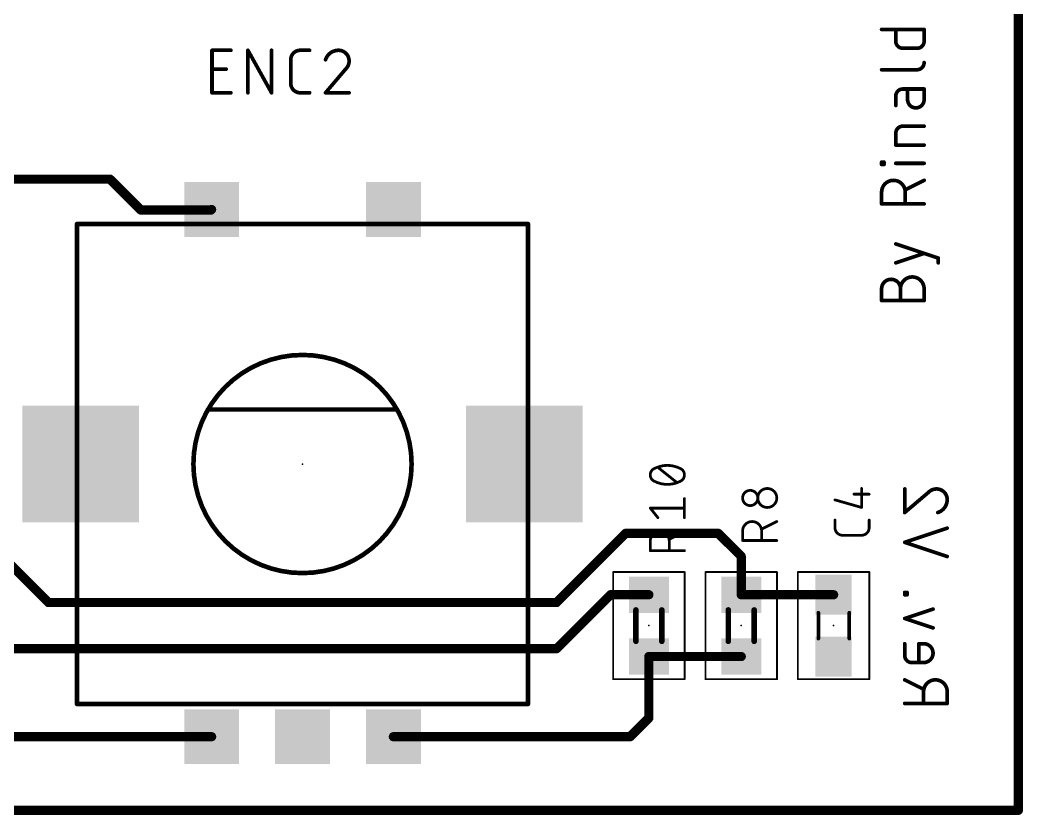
# Model space of a CAD drawing. Extents: x -10 to 79, y 9 to 113.
# Drawn here: x 51.29 to 78.87, y 8.76 to 30.63 of the extents above; entities that cross this region are included whole.
import ezdxf

# ---------------------------------------------------------------- set-up
doc = ezdxf.new("R2010")
doc.units = 0
for name, color, linetype in [('1', 12, 'CONTINUOUS'), ('16', 132, 'CONTINUOUS'), ('17', 110, 'CONTINUOUS'), ('20', 31, 'CONTINUOUS'), ('21', 253, 'CONTINUOUS'), ('22', 253, 'CONTINUOUS'), ('23', 53, 'CONTINUOUS'), ('25', 253, 'CONTINUOUS'), ('39', 12, 'CONTINUOUS'), ('51', 253, 'CONTINUOUS')]:
    doc.layers.add(name, color=color, linetype=linetype)

# ---------------------------------------------------------------- blocks, each defined once
blk = doc.blocks.new('RECT')
blk.add_solid([(-0.5, -0.5), (0.5, -0.5), (-0.5, 0.5), (0.5, 0.5)])
blk = doc.blocks.new('SQUAREP')
blk.add_solid([(-0.5, -0.5), (0.5, -0.5), (-0.5, 0.5), (0.5, 0.5)])

msp = doc.modelspace()

# ---------------------------------------------------------------- linework, layer by layer
at = {"layer": '1', "const_width": 0.254}
for points in [[(78.74, 113.03), (78.74, 8.89)], [(49.53, 26.25), (53.76, 26.25)], [(53.76, 26.25), (54.61, 25.4)], [(54.61, 25.4), (56.54, 25.4)], [(56.54, 25.4), (56.555, 25.415)], [(50.165, 16.51), (52.07, 14.605)], [(66.04, 14.605), (67.945, 16.51)], [(67.945, 16.51), (70.485, 16.51)], [(70.485, 16.51), (71.12, 15.875)], [(71.12, 15.875), (71.12, 14.82)], [(66.04, 13.335), (67.525, 14.82)], [(67.525, 14.82), (68.58, 14.82)], [(71.12, 14.82), (73.66, 14.82)], [(52.07, 14.605), (66.04, 14.605)], [(50.8, 13.335), (66.04, 13.335)], [(68.58, 11.43), (68.58, 13.12)], [(68.58, 13.12), (71.12, 13.12)], [(68.065, 10.915), (68.58, 11.43)], [(56.555, 10.915), (50.045, 10.915)], [(61.555, 10.915), (68.065, 10.915)], [(78.74, 8.89), (-2.54, 8.89)]]:
    msp.add_lwpolyline(points, dxfattribs=at)
at = {"layer": '1', "const_width": 0.127}
for points in [[(53.8049, 26.2949, 1), (53.7151, 26.2051)], [(53.76, 26.1865, 1), (53.76, 26.3135)], [(54.61, 25.4635, 1), (54.61, 25.3365)], [(54.5651, 25.3551, 1), (54.6549, 25.4449)], [(56.4951, 25.4449, 1), (56.5849, 25.3551)], [(56.5999, 25.3701, 1), (56.5101, 25.4599)], [(56.54, 25.3365, 1), (56.54, 25.4635)], [(67.945, 16.5735, 1), (67.945, 16.4465)], [(67.9899, 16.4651, 1), (67.9001, 16.5549)], [(70.5299, 16.5549, 1), (70.4401, 16.4651)], [(70.485, 16.4465, 1), (70.485, 16.5735)], [(71.1835, 15.875, 1), (71.0565, 15.875)], [(71.0751, 15.8301, 1), (71.1649, 15.9199)], [(67.525, 14.8835, 1), (67.525, 14.7565)], [(67.5699, 14.7751, 1), (67.4801, 14.8649)], [(68.58, 14.7565, 1), (68.58, 14.8835)], [(71.12, 14.8835, 1), (71.12, 14.7565)], [(73.66, 14.7565, 1), (73.66, 14.8835)], [(52.07, 14.6685, 1), (52.07, 14.5415)], [(52.0251, 14.5601, 1), (52.1149, 14.6499)], [(65.9951, 14.6499, 1), (66.0849, 14.5601)], [(66.04, 14.5415, 1), (66.04, 14.6685)], [(71.0565, 14.82, 1), (71.1835, 14.82)], [(65.9951, 13.3799, 1), (66.0849, 13.2901)], [(66.04, 13.2715, 1), (66.04, 13.3985)], [(68.6435, 13.12, 1), (68.5165, 13.12)], [(68.58, 13.1835, 1), (68.58, 13.0565)], [(71.12, 13.0565, 1), (71.12, 13.1835)], [(68.5165, 11.43, 1), (68.6435, 11.43)], [(68.6249, 11.3851, 1), (68.5351, 11.4749)], [(56.555, 10.8515, 1), (56.555, 10.9785)], [(61.555, 10.9785, 1), (61.555, 10.8515)], [(68.065, 10.8515, 1), (68.065, 10.9785)], [(68.0201, 10.9599, 1), (68.1099, 10.8701)], [(78.6765, 8.89, 1), (78.8035, 8.89)], [(78.74, 8.8265, 1), (78.74, 8.9535)]]:
    msp.add_lwpolyline(points, format="xyb", dxfattribs=at)
at = {"layer": '16', "const_width": 0.254}
for points in [[(78.74, 113.03), (78.74, 8.89)], [(78.74, 8.89), (-2.54, 8.89)]]:
    msp.add_lwpolyline(points, dxfattribs=at)
at = {"layer": '16', "const_width": 0.127}
for points in [[(78.6765, 8.89, 1), (78.8035, 8.89)], [(78.74, 8.8265, 1), (78.74, 8.9535)]]:
    msp.add_lwpolyline(points, format="xyb", dxfattribs=at)
at = {"layer": '20', "const_width": 0.254}
for points in [[(78.74, 113.03), (78.74, 8.89)], [(-2.54, 8.89), (78.74, 8.89)]]:
    msp.add_lwpolyline(points, dxfattribs=at)
at = {"layer": '20', "const_width": 0.127}
for points in [[(78.6765, 8.89, 1), (78.8035, 8.89)], [(78.74, 8.8265, 1), (78.74, 8.9535)]]:
    msp.add_lwpolyline(points, format="xyb", dxfattribs=at)
at = {"layer": '21'}
for points, const_width in [([(74.9808, 30.3683), (76.1492, 30.3683)], 0.1016), ([(75.3703, 30.0437), (75.3703, 30.3683)], 0.1016), ([(76.1492, 30.3683), (76.1492, 30.0437)], 0.1016), ([(56.5658, 28.6258), (56.5658, 29.7942)], 0.1016), ([(56.5658, 29.7942), (57.0851, 29.7942)], 0.1016), ([(57.5541, 28.6258), (57.5541, 29.7942)], 0.1016), ([(57.5541, 29.7942), (58.2033, 28.6258)], 0.1016), ([(58.2033, 28.6258), (58.2033, 29.7942)], 0.1016), ([(58.9916, 29.7942), (59.2512, 29.7942)], 0.1016), ([(75.9545, 29.849), (75.565, 29.849)], 0.1016), ([(58.7319, 28.8854), (58.7319, 29.5346)], 0.1016), ([(56.5658, 29.2749), (56.9553, 29.2749)], 0.1016), ([(60.2395, 29.2749), (59.6877, 28.6258)], 0.1016), ([(74.9808, 29.2602), (75.9545, 29.2602)], 0.1016), ([(76.1492, 28.73), (75.565, 28.73)], 0.1016), ([(75.6948, 28.73), (75.6948, 28.4379)], 0.1016), ([(76.1492, 28.4379), (76.1492, 28.73)], 0.1016), ([(57.0851, 28.6258), (56.5658, 28.6258)], 0.1016), ([(59.2512, 28.6258), (58.9916, 28.6258)], 0.1016), ([(59.6877, 28.6258), (60.3368, 28.6258)], 0.1016), ([(75.3703, 28.5352), (75.3703, 28.2756)], 0.1016), ([(75.565, 27.7072), (76.1492, 27.7072)], 0.1016), ([(75.3703, 27.1879), (75.3703, 27.5124)], 0.1016), ([(76.1492, 27.1879), (75.3703, 27.1879)], 0.1016), ([(74.9808, 26.6531), (74.9808, 26.718)], 0.1016), ([(74.9808, 26.718), (75.0457, 26.718)], 0.1016), ([(75.0457, 26.718), (75.0457, 26.6531)], 0.1016), ([(75.0457, 26.6531), (74.9808, 26.6531)], 0.1016), ([(76.1492, 26.6855), (75.3703, 26.6855)], 0.1016), ([(76.1492, 26.2173), (75.6299, 25.9577)], 0.1016), ([(74.9808, 25.5682), (74.9808, 25.8928)], 0.1016), ([(75.6299, 25.8928), (75.6299, 25.5682)], 0.1016), ([(76.1492, 25.5682), (74.9808, 25.5682)], 0.1016), ([(65.255, 25.015), (52.855, 25.015)], 0.127), ([(52.855, 25.015), (52.855, 11.815)], 0.127), ([(65.255, 11.815), (65.255, 25.015)], 0.127), ([(76.5387, 24.0792), (75.3703, 24.4687)], 0.1016), ([(75.3703, 23.9494), (76.1492, 24.209)], 0.1016), ([(76.5387, 23.9494), (76.5387, 24.0792)], 0.1016), ([(74.9808, 22.9108), (74.9808, 23.2354)], 0.1016), ([(75.5001, 22.9108), (75.5001, 23.2354)], 0.1016), ([(76.1492, 23.2354), (76.1492, 22.9108)], 0.1016), ([(76.1492, 22.9108), (74.9808, 22.9108)], 0.1016), ([(56.455, 19.915), (61.655, 19.915)], 0.127), ([(52.855, 11.815), (65.255, 11.815)], 0.127)]:
    msp.add_lwpolyline(points, dxfattribs=dict(at, const_width=const_width))
for points, const_width in [([(74.9808, 30.3937, 1), (74.9808, 30.3429)], 0.0508), ([(75.3957, 30.3683, 1), (75.3449, 30.3683)], 0.0508), ([(76.1746, 30.3683, 1), (76.1238, 30.3683)], 0.0508), ([(76.1492, 30.3429, 1), (76.1492, 30.3937)], 0.0508), ([(75.3703, 30.0437, 0.4142), (75.565, 29.849)], 0.1016), ([(75.3957, 30.0437, 1), (75.3449, 30.0437)], 0.0508), ([(75.3449, 30.0437, 1), (75.3957, 30.0437)], 0.0508), ([(75.9545, 29.849, 0.4142), (76.1492, 30.0437)], 0.1016), ([(76.1746, 30.0437, 1), (76.1238, 30.0437)], 0.0508), ([(76.1238, 30.0437, 1), (76.1746, 30.0437)], 0.0508), ([(56.5912, 29.7942, 1), (56.5404, 29.7942)], 0.0508), ([(56.5658, 29.8196, 1), (56.5658, 29.7688)], 0.0508), ([(57.0851, 29.7688, 1), (57.0851, 29.8196)], 0.0508), ([(57.5795, 29.7942, 1), (57.5287, 29.7942)], 0.0508), ([(57.5763, 29.8065, 1), (57.5319, 29.7819)], 0.0508), ([(58.2287, 29.7942, 1), (58.1779, 29.7942)], 0.0508), ([(58.9916, 29.7942, 0.4142), (58.7319, 29.5346)], 0.1016), ([(58.9916, 29.8196, 1), (58.9916, 29.7688)], 0.0508), ([(58.9916, 29.7688, 1), (58.9916, 29.8196)], 0.0508), ([(59.2512, 29.7688, 1), (59.2512, 29.8196)], 0.0508), ([(60.0447, 29.7942, 0.3252), (59.6877, 29.5346)], 0.1016), ([(60.3368, 29.5021, 0.4142), (60.0447, 29.7942)], 0.1016), ([(60.0447, 29.8196, 1), (60.0447, 29.7688)], 0.0508), ([(60.0447, 29.7688, 1), (60.0447, 29.8196)], 0.0508), ([(75.565, 29.8744, 1), (75.565, 29.8236)], 0.0508), ([(75.565, 29.8236, 1), (75.565, 29.8744)], 0.0508), ([(75.9545, 29.8744, 1), (75.9545, 29.8236)], 0.0508), ([(75.9545, 29.8236, 1), (75.9545, 29.8744)], 0.0508), ([(58.7573, 29.5346, 1), (58.7065, 29.5346)], 0.0508), ([(58.7065, 29.5346, 1), (58.7573, 29.5346)], 0.0508), ([(59.6636, 29.5424, 1), (59.7119, 29.5267)], 0.0508), ([(60.2395, 29.2749, 0.2053), (60.3368, 29.5021)], 0.1016), ([(60.3622, 29.5021, 1), (60.3114, 29.5021)], 0.0508), ([(60.3114, 29.5021, 1), (60.3622, 29.5021)], 0.0508), ([(56.5658, 29.3003, 1), (56.5658, 29.2495)], 0.0508), ([(56.9553, 29.2495, 1), (56.9553, 29.3003)], 0.0508), ([(60.222, 29.2933, 1), (60.257, 29.2565)], 0.0508), ([(60.2588, 29.2585, 1), (60.2201, 29.2914)], 0.0508), ([(74.9808, 29.2856, 1), (74.9808, 29.2348)], 0.0508), ([(75.9545, 29.2602, 0.4142), (76.1492, 29.455)], 0.1016), ([(75.9545, 29.2856, 1), (75.9545, 29.2348)], 0.0508), ([(75.9545, 29.2348, 1), (75.9545, 29.2856)], 0.0508), ([(76.1746, 29.455, 1), (76.1238, 29.455)], 0.0508), ([(58.7319, 28.8854, 0.4142), (58.9916, 28.6258)], 0.1016), ([(58.7573, 28.8854, 1), (58.7065, 28.8854)], 0.0508), ([(58.7065, 28.8854, 1), (58.7573, 28.8854)], 0.0508), ([(75.565, 28.73, 0.4142), (75.3703, 28.5352)], 0.1016), ([(75.565, 28.7554, 1), (75.565, 28.7046)], 0.0508), ([(75.565, 28.7046, 1), (75.565, 28.7554)], 0.0508), ([(75.7202, 28.73, 1), (75.6694, 28.73)], 0.0508), ([(76.1746, 28.73, 1), (76.1238, 28.73)], 0.0508), ([(76.1492, 28.7046, 1), (76.1492, 28.7554)], 0.0508), ([(56.5658, 28.6512, 1), (56.5658, 28.6004)], 0.0508), ([(56.5404, 28.6258, 1), (56.5912, 28.6258)], 0.0508), ([(57.0851, 28.6004, 1), (57.0851, 28.6512)], 0.0508), ([(57.5287, 28.6258, 1), (57.5795, 28.6258)], 0.0508), ([(58.1779, 28.6258, 1), (58.2287, 28.6258)], 0.0508), ([(58.181, 28.6135, 1), (58.2255, 28.6381)], 0.0508), ([(58.9916, 28.6512, 1), (58.9916, 28.6004)], 0.0508), ([(58.9916, 28.6004, 1), (58.9916, 28.6512)], 0.0508), ([(59.2512, 28.6004, 1), (59.2512, 28.6512)], 0.0508), ([(59.6877, 28.6512, 1), (59.6877, 28.6004)], 0.0508), ([(59.6684, 28.6423, 1), (59.7071, 28.6093)], 0.0508), ([(60.3368, 28.6004, 1), (60.3368, 28.6512)], 0.0508), ([(75.3957, 28.5352, 1), (75.3449, 28.5352)], 0.0508), ([(75.3449, 28.5352, 1), (75.3957, 28.5352)], 0.0508), ([(75.6948, 28.4379, 1), (76.1492, 28.4379)], 0.1016), ([(75.7202, 28.4379, 1), (75.6694, 28.4379)], 0.0508), ([(75.6694, 28.4379, 1), (75.7202, 28.4379)], 0.0508), ([(76.1746, 28.4379, 1), (76.1238, 28.4379)], 0.0508), ([(76.1238, 28.4379, 1), (76.1746, 28.4379)], 0.0508), ([(75.3449, 28.2756, 1), (75.3957, 28.2756)], 0.0508), ([(75.565, 27.7072, 0.4142), (75.3703, 27.5124)], 0.1016), ([(75.565, 27.7326, 1), (75.565, 27.6818)], 0.0508), ([(75.565, 27.6818, 1), (75.565, 27.7326)], 0.0508), ([(76.1492, 27.6818, 1), (76.1492, 27.7326)], 0.0508), ([(75.3957, 27.5124, 1), (75.3449, 27.5124)], 0.0508), ([(75.3449, 27.5124, 1), (75.3957, 27.5124)], 0.0508), ([(75.3703, 27.2133, 1), (75.3703, 27.1625)], 0.0508), ([(75.3449, 27.1879, 1), (75.3957, 27.1879)], 0.0508), ([(76.1492, 27.1625, 1), (76.1492, 27.2133)], 0.0508), ([(75.0062, 26.718, 1), (74.9554, 26.718)], 0.0508), ([(74.9808, 26.7434, 1), (74.9808, 26.6926)], 0.0508), ([(75.0711, 26.718, 1), (75.0203, 26.718)], 0.0508), ([(75.0457, 26.6926, 1), (75.0457, 26.7434)], 0.0508), ([(74.9808, 26.6785, 1), (74.9808, 26.6277)], 0.0508), ([(74.9554, 26.6531, 1), (75.0062, 26.6531)], 0.0508), ([(75.0203, 26.6531, 1), (75.0711, 26.6531)], 0.0508), ([(75.0457, 26.6277, 1), (75.0457, 26.6785)], 0.0508), ([(75.3703, 26.7109, 1), (75.3703, 26.6601)], 0.0508), ([(76.1492, 26.6601, 1), (76.1492, 26.7109)], 0.0508), ([(75.6299, 25.8928, 1), (74.9808, 25.8928)], 0.1016), ([(76.1606, 26.1946, 1), (76.1378, 26.2401)], 0.0508), ([(75.0062, 25.8928, 1), (74.9554, 25.8928)], 0.0508), ([(75.6553, 25.8928, 1), (75.6045, 25.8928)], 0.0508), ([(75.6186, 25.9804, 1), (75.6413, 25.935)], 0.0508), ([(74.9554, 25.8928, 1), (75.0062, 25.8928)], 0.0508), ([(75.6045, 25.8928, 1), (75.6553, 25.8928)], 0.0508), ([(74.9808, 25.5936, 1), (74.9808, 25.5428)], 0.0508), ([(74.9554, 25.5682, 1), (75.0062, 25.5682)], 0.0508), ([(75.6045, 25.5682, 1), (75.6553, 25.5682)], 0.0508), ([(76.1492, 25.5428, 1), (76.1492, 25.5936)], 0.0508), ([(52.855, 25.0467, 1), (52.855, 24.9833)], 0.0635), ([(52.8868, 25.015, 1), (52.8233, 25.015)], 0.0635), ([(65.2868, 25.015, 1), (65.2233, 25.015)], 0.0635), ([(65.255, 24.9833, 1), (65.255, 25.0467)], 0.0635), ([(75.3783, 24.4928, 1), (75.3622, 24.4446)], 0.0508), ([(75.3622, 23.9735, 1), (75.3783, 23.9253)], 0.0508), ([(76.1572, 24.1849, 1), (76.1412, 24.2331)], 0.0508), ([(76.5641, 24.0792, 1), (76.5133, 24.0792)], 0.0508), ([(76.5306, 24.0551, 1), (76.5467, 24.1033)], 0.0508), ([(76.5133, 23.9494, 1), (76.5641, 23.9494)], 0.0508), ([(75.5001, 23.2354, 1), (74.9808, 23.2354)], 0.1016), ([(76.1492, 23.2354, 1), (75.5001, 23.2354)], 0.1016), ([(75.0062, 23.2354, 1), (74.9554, 23.2354)], 0.0508), ([(74.9554, 23.2354, 1), (75.0062, 23.2354)], 0.0508), ([(75.5255, 23.2354, 1), (75.4747, 23.2354)], 0.0508), ([(75.4747, 23.2354, 1), (75.5255, 23.2354)], 0.0508), ([(75.4747, 23.2354, 1), (75.5255, 23.2354)], 0.0508), ([(76.1746, 23.2354, 1), (76.1238, 23.2354)], 0.0508), ([(76.1238, 23.2354, 1), (76.1746, 23.2354)], 0.0508), ([(74.9808, 22.9362, 1), (74.9808, 22.8854)], 0.0508), ([(74.9554, 22.9108, 1), (75.0062, 22.9108)], 0.0508), ([(75.4747, 22.9108, 1), (75.5255, 22.9108)], 0.0508), ([(76.1238, 22.9108, 1), (76.1746, 22.9108)], 0.0508), ([(76.1492, 22.8854, 1), (76.1492, 22.9362)], 0.0508), ([(59.055, 15.415, 1), (59.055, 21.415, 1), (59.055, 15.415)], 0.127), ([(56.455, 19.9468, 1), (56.455, 19.8833)], 0.0635), ([(61.655, 19.8833, 1), (61.655, 19.9468)], 0.0635), ([(52.855, 11.8468, 1), (52.855, 11.7833)], 0.0635), ([(65.255, 11.7833, 1), (65.255, 11.8468)], 0.0635), ([(52.8233, 11.815, 1), (52.8868, 11.815)], 0.0635), ([(65.2233, 11.815, 1), (65.2868, 11.815)], 0.0635)]:
    msp.add_lwpolyline(points, format="xyb", dxfattribs=dict(at, const_width=const_width))
at = {"layer": '22', "const_width": 0.1016}
for points in [[(75.6158, 17.0801), (75.6158, 17.7292)], [(76.2649, 17.6318), (75.6158, 17.0801)], [(75.6158, 16.2616), (76.7842, 16.6511)], [(76.7842, 15.8722), (75.6158, 16.2616)], [(75.6807, 14.8844), (75.6158, 14.8844)], [(75.6158, 14.8844), (75.6158, 14.8195)], [(75.6807, 14.8195), (75.6807, 14.8844)], [(75.6158, 14.8195), (75.6807, 14.8195)], [(75.6158, 14.1662), (76.3947, 14.4258)], [(76.3947, 13.9065), (75.6158, 14.1662)], [(75.6158, 13.4733), (75.6158, 13.1487)], [(76.1351, 13.4733), (76.0053, 13.4733)], [(76.0053, 13.4733), (76.0053, 12.954)], [(75.8105, 12.954), (76.1351, 12.954)], [(75.6158, 12.4788), (76.1351, 12.2191)], [(76.1351, 12.1542), (76.1351, 11.8297)], [(76.7842, 11.8297), (76.7842, 12.1542)], [(75.6158, 11.8297), (76.7842, 11.8297)]]:
    msp.add_lwpolyline(points, dxfattribs=at)
at = {"layer": '22'}
for points, const_width in [([(75.6412, 17.7292, 1), (75.5904, 17.7292)], 0.0508), ([(76.4921, 17.7292, 0.2053), (76.2649, 17.6318)], 0.1016), ([(76.2465, 17.6494, 1), (76.2833, 17.6143)], 0.0508), ([(76.2814, 17.6125, 1), (76.2485, 17.6512)], 0.0508), ([(76.7842, 17.4371, 0.4142), (76.4921, 17.7292)], 0.1016), ([(76.4921, 17.7546, 1), (76.4921, 17.7038)], 0.0508), ([(76.4921, 17.7038, 1), (76.4921, 17.7546)], 0.0508), ([(76.5246, 17.0801, 0.3252), (76.7842, 17.4371)], 0.1016), ([(76.8096, 17.4371, 1), (76.7588, 17.4371)], 0.0508), ([(76.7588, 17.4371, 1), (76.8096, 17.4371)], 0.0508), ([(75.5993, 17.0994, 1), (75.6323, 17.0607)], 0.0508), ([(75.5904, 17.0801, 1), (75.6412, 17.0801)], 0.0508), ([(76.5167, 17.1043, 1), (76.5324, 17.0559)], 0.0508), ([(76.7922, 16.627, 1), (76.7762, 16.6752)], 0.0508), ([(75.6238, 16.2857, 1), (75.6078, 16.2376)], 0.0508), ([(75.6078, 16.2857, 1), (75.6238, 16.2376)], 0.0508), ([(76.7762, 15.8481, 1), (76.7922, 15.8963)], 0.0508), ([(75.6158, 14.9098, 1), (75.6158, 14.859)], 0.0508), ([(75.6412, 14.8844, 1), (75.5904, 14.8844)], 0.0508), ([(75.7061, 14.8844, 1), (75.6553, 14.8844)], 0.0508), ([(75.6807, 14.859, 1), (75.6807, 14.9098)], 0.0508), ([(75.6158, 14.8449, 1), (75.6158, 14.7941)], 0.0508), ([(75.5904, 14.8195, 1), (75.6412, 14.8195)], 0.0508), ([(75.6553, 14.8195, 1), (75.7061, 14.8195)], 0.0508), ([(75.6807, 14.7941, 1), (75.6807, 14.8449)], 0.0508), ([(76.4028, 14.4017, 1), (76.3867, 14.4499)], 0.0508), ([(75.6238, 14.1902, 1), (75.6078, 14.1421)], 0.0508), ([(75.6078, 14.1902, 1), (75.6238, 14.1421)], 0.0508), ([(76.3867, 13.8824, 1), (76.4028, 13.9306)], 0.0508), ([(75.6412, 13.4733, 1), (75.5904, 13.4733)], 0.0508), ([(76.0053, 13.4987, 1), (76.0053, 13.4479)], 0.0508), ([(76.0307, 13.4733, 1), (75.9799, 13.4733)], 0.0508), ([(76.1351, 12.954, 1), (76.1351, 13.4733)], 0.1016), ([(76.1351, 13.4987, 1), (76.1351, 13.4479)], 0.0508), ([(76.1351, 13.4479, 1), (76.1351, 13.4987)], 0.0508), ([(75.6158, 13.1487, 0.4142), (75.8105, 12.954)], 0.1016), ([(75.6412, 13.1487, 1), (75.5904, 13.1487)], 0.0508), ([(75.5904, 13.1487, 1), (75.6412, 13.1487)], 0.0508), ([(75.8105, 12.9794, 1), (75.8105, 12.9286)], 0.0508), ([(75.8105, 12.9286, 1), (75.8105, 12.9794)], 0.0508), ([(75.9799, 12.954, 1), (76.0307, 12.954)], 0.0508), ([(76.1351, 12.9794, 1), (76.1351, 12.9286)], 0.0508), ([(76.1351, 12.9286, 1), (76.1351, 12.9794)], 0.0508), ([(75.6272, 12.5015, 1), (75.6044, 12.4561)], 0.0508), ([(76.7842, 12.1542, 1), (76.1351, 12.1542)], 0.1016), ([(76.1605, 12.1542, 1), (76.1097, 12.1542)], 0.0508), ([(76.1097, 12.1542, 1), (76.1605, 12.1542)], 0.0508), ([(76.1237, 12.1964, 1), (76.1464, 12.2418)], 0.0508), ([(76.8096, 12.1542, 1), (76.7588, 12.1542)], 0.0508), ([(76.7588, 12.1542, 1), (76.8096, 12.1542)], 0.0508), ([(75.6158, 11.8551, 1), (75.6158, 11.8043)], 0.0508), ([(76.7842, 11.8043, 1), (76.7842, 11.8551)], 0.0508), ([(76.1097, 11.8297, 1), (76.1605, 11.8297)], 0.0508), ([(76.7588, 11.8297, 1), (76.8096, 11.8297)], 0.0508)]:
    msp.add_lwpolyline(points, format="xyb", dxfattribs=dict(at, const_width=const_width))
at = {"layer": '23'}
for p in [(59.055, 18.415), (68.58, 13.97), (71.12, 13.97), (73.66, 13.97)]:
    msp.add_point(p, dxfattribs=at)
at = {"layer": '25'}
for points, const_width in [([(68.7486, 18.2986, 0.3205), (68.6181, 18.1158)], 0.0762), ([(69.088, 18.3769, 0.1139), (68.7486, 18.2986)], 0.0762), ([(68.7403, 18.3157, 1), (68.757, 18.2815)], 0.0381), ([(68.7548, 18.2806, 1), (68.7425, 18.3166)], 0.0381), ([(68.8388, 18.3396, 1), (68.815, 18.3098)], 0.0381), ([(69.4274, 18.2986, 0.1139), (69.088, 18.3769)], 0.0762), ([(69.088, 18.3959, 1), (69.088, 18.3578)], 0.0381), ([(69.088, 18.3579, 1), (69.088, 18.3959)], 0.0381), ([(69.5579, 18.1158, 0.3205), (69.4274, 18.2986)], 0.0762), ([(69.4336, 18.3166, 1), (69.4212, 18.2806)], 0.0381), ([(69.419, 18.2815, 1), (69.4357, 18.3157)], 0.0381), ([(68.6181, 18.1158, 0.3205), (68.7486, 17.9331)], 0.0762), ([(68.6371, 18.1158, 1), (68.5991, 18.1158)], 0.0381), ([(68.5991, 18.1158, 1), (68.6371, 18.1158)], 0.0381), ([(68.7486, 17.9331, 0.1139), (69.088, 17.8548)], 0.0762), ([(68.757, 17.9502, 1), (68.7403, 17.916)], 0.0381), ([(68.7424, 17.9151, 1), (68.7548, 17.9511)], 0.0381), ([(69.088, 17.8548, 0.1139), (69.4274, 17.9331)], 0.0762), ([(69.3372, 17.8921, 1), (69.361, 17.9219)], 0.0381), ([(69.4274, 17.9331, 0.3205), (69.5579, 18.1158)], 0.0762), ([(69.4212, 17.9511, 1), (69.4336, 17.9151)], 0.0381), ([(69.4357, 17.916, 1), (69.419, 17.9502)], 0.0381), ([(69.5769, 18.1158, 1), (69.5389, 18.1158)], 0.0381), ([(69.5389, 18.1158, 1), (69.5769, 18.1158)], 0.0381), ([(69.088, 17.8738, 1), (69.088, 17.8357)], 0.0381), ([(69.088, 17.8357, 1), (69.088, 17.8738)], 0.0381), ([(71.3669, 17.6897, 1), (71.3669, 17.272)], 0.0762), ([(71.3669, 17.272, 1), (71.3669, 17.6897)], 0.0762), ([(71.3669, 17.7087, 1), (71.3669, 17.6706)], 0.0381), ([(71.3669, 17.6706, 1), (71.3669, 17.7087)], 0.0381), ([(71.8368, 17.7419, 1), (71.8368, 17.2198)], 0.0762), ([(71.8368, 17.2198, 1), (71.8368, 17.7419)], 0.0762), ([(71.8368, 17.761, 1), (71.8368, 17.7229)], 0.0381), ([(71.8368, 17.7228, 1), (71.8368, 17.7609)], 0.0381), ([(74.4481, 17.7419, 1), (74.41, 17.7419)], 0.0381), ([(69.5769, 17.4625, 1), (69.5389, 17.4625)], 0.0381), ([(73.7033, 17.447, 1), (73.6929, 17.4103)], 0.0381), ([(74.2202, 17.6043, 1), (74.2202, 17.5662)], 0.0381), ([(74.6379, 17.5662, 1), (74.6379, 17.6043)], 0.0381), ([(68.6181, 17.2205, 1), (68.6181, 17.1824)], 0.0381), ([(68.633, 17.2133, 1), (68.6032, 17.1895)], 0.0381), ([(69.5579, 17.1824, 1), (69.5579, 17.2205)], 0.0381), ([(71.3669, 17.291, 1), (71.3669, 17.2529)], 0.0381), ([(71.3669, 17.253, 1), (71.3669, 17.2911)], 0.0381), ([(71.8368, 17.2388, 1), (71.8368, 17.2007)], 0.0381), ([(71.8368, 17.2007, 1), (71.8368, 17.2388)], 0.0381), ([(74.41, 17.2198, 1), (74.4481, 17.2198)], 0.0381), ([(74.4238, 17.2015, 1), (74.4343, 17.2381)], 0.0381), ([(68.8121, 16.9285, 1), (68.8418, 16.9523)], 0.0381), ([(69.5389, 16.9404, 1), (69.5769, 16.9404)], 0.0381), ([(71.6802, 16.5722, 1), (71.1581, 16.5722)], 0.0762), ([(72.1064, 16.8162, 1), (72.0894, 16.8502)], 0.0381), ([(73.7171, 16.8729, 1), (73.6791, 16.8729)], 0.0381), ([(74.6569, 16.8729, 1), (74.6189, 16.8729)], 0.0381), ([(69.1402, 16.2928, 1), (68.6181, 16.2928)], 0.0762), ([(69.5664, 16.5368, 1), (69.5494, 16.5709)], 0.0381), ([(71.1771, 16.5722, 1), (71.1391, 16.5722)], 0.0381), ([(71.1391, 16.5722, 1), (71.1771, 16.5722)], 0.0381), ([(71.6717, 16.6414, 1), (71.6887, 16.6073)], 0.0381), ([(71.6993, 16.5722, 1), (71.6612, 16.5722)], 0.0381), ([(71.6612, 16.5722, 1), (71.6993, 16.5722)], 0.0381), ([(73.6981, 16.6641, 0.4142), (73.9069, 16.4552)], 0.0762), ([(73.7171, 16.6641, 1), (73.679, 16.6641)], 0.0381), ([(73.6791, 16.6641, 1), (73.7171, 16.6641)], 0.0381), ([(74.4291, 16.4552, 0.4142), (74.6379, 16.6641)], 0.0762), ([(74.6569, 16.6641, 1), (74.6189, 16.6641)], 0.0381), ([(74.6189, 16.6641, 1), (74.6569, 16.6641)], 0.0381), ([(68.6371, 16.2928, 1), (68.5991, 16.2928)], 0.0381), ([(68.5991, 16.2928, 1), (68.6371, 16.2928)], 0.0381), ([(69.1317, 16.362, 1), (69.1487, 16.3279)], 0.0381), ([(69.1593, 16.2928, 1), (69.1212, 16.2928)], 0.0381), ([(69.1212, 16.2928, 1), (69.1593, 16.2928)], 0.0381), ([(71.1581, 16.3301, 1), (71.1581, 16.292)], 0.0381), ([(71.1391, 16.3111, 1), (71.1771, 16.3111)], 0.0381), ([(71.6612, 16.3111, 1), (71.6993, 16.3111)], 0.0381), ([(72.0979, 16.292, 1), (72.0979, 16.3301)], 0.0381), ([(73.9069, 16.4743, 1), (73.9069, 16.4362)], 0.0381), ([(73.9069, 16.4362, 1), (73.9069, 16.4743)], 0.0381), ([(74.4291, 16.4743, 1), (74.4291, 16.4362)], 0.0381), ([(74.4291, 16.4362, 1), (74.4291, 16.4743)], 0.0381), ([(68.6181, 16.0508, 1), (68.6181, 16.0127)], 0.0381), ([(68.5991, 16.0317, 1), (68.6371, 16.0317)], 0.0381), ([(69.1212, 16.0317, 1), (69.1593, 16.0317)], 0.0381), ([(69.5579, 16.0127, 1), (69.5579, 16.0508)], 0.0381)]:
    msp.add_lwpolyline(points, format="xyb", dxfattribs=dict(at, const_width=const_width))
at = {"layer": '25', "const_width": 0.0762}
for points in [[(69.3491, 17.907), (68.8269, 18.3247)], [(74.4291, 17.2198), (74.4291, 17.7419)], [(69.5579, 16.9404), (69.5579, 17.4625)], [(73.6981, 17.4286), (74.4291, 17.2198)], [(74.2202, 17.5853), (74.6379, 17.5853)], [(68.8269, 16.9404), (68.6181, 17.2014)], [(68.6181, 17.2014), (69.5579, 17.2014)], [(72.0979, 16.8332), (71.6802, 16.6244)], [(73.6981, 16.6641), (73.6981, 16.8729)], [(74.6379, 16.8729), (74.6379, 16.6641)], [(69.5579, 16.5538), (69.1402, 16.345)], [(71.1581, 16.3111), (71.1581, 16.5722)], [(71.6802, 16.5722), (71.6802, 16.3111)], [(68.6181, 16.0317), (68.6181, 16.2928)], [(69.1402, 16.2928), (69.1402, 16.0317)], [(72.0979, 16.3111), (71.1581, 16.3111)], [(74.4291, 16.4552), (73.9069, 16.4552)], [(69.5579, 16.0317), (68.6181, 16.0317)]]:
    msp.add_lwpolyline(points, dxfattribs=at)
at = {"layer": '39', "const_width": 0.0508}
for points in [[(67.597, 12.497), (67.597, 15.443)], [(67.597, 15.443), (69.563, 15.443)], [(69.563, 15.443), (69.563, 12.497)], [(70.137, 12.497), (70.137, 15.443)], [(70.137, 15.443), (72.103, 15.443)], [(72.103, 15.443), (72.103, 12.497)], [(72.677, 12.497), (72.677, 15.443)], [(72.677, 15.443), (74.643, 15.443)], [(74.643, 15.443), (74.643, 12.497)], [(69.563, 12.497), (67.597, 12.497)], [(72.103, 12.497), (70.137, 12.497)], [(74.643, 12.497), (72.677, 12.497)]]:
    msp.add_lwpolyline(points, dxfattribs=at)
at = {"layer": '39', "const_width": 0.0254}
for points in [[(67.6097, 15.443, 1), (67.5843, 15.443)], [(67.597, 15.4557, 1), (67.597, 15.4303)], [(69.5757, 15.443, 1), (69.5503, 15.443)], [(69.563, 15.4303, 1), (69.563, 15.4557)], [(70.1497, 15.443, 1), (70.1243, 15.443)], [(70.137, 15.4557, 1), (70.137, 15.4303)], [(72.1157, 15.443, 1), (72.0903, 15.443)], [(72.103, 15.4303, 1), (72.103, 15.4557)], [(72.6897, 15.443, 1), (72.6643, 15.443)], [(72.677, 15.4557, 1), (72.677, 15.4303)], [(74.6557, 15.443, 1), (74.6303, 15.443)], [(74.643, 15.4303, 1), (74.643, 15.4557)], [(67.597, 12.5097, 1), (67.597, 12.4843)], [(67.5843, 12.497, 1), (67.6097, 12.497)], [(69.5503, 12.497, 1), (69.5757, 12.497)], [(69.563, 12.4843, 1), (69.563, 12.5097)], [(70.137, 12.5097, 1), (70.137, 12.4843)], [(70.1243, 12.497, 1), (70.1497, 12.497)], [(72.0903, 12.497, 1), (72.1157, 12.497)], [(72.103, 12.4843, 1), (72.103, 12.5097)], [(72.677, 12.5097, 1), (72.677, 12.4843)], [(72.6643, 12.497, 1), (72.6897, 12.497)], [(74.6303, 12.497, 1), (74.6557, 12.497)], [(74.643, 12.4843, 1), (74.643, 12.5097)]]:
    msp.add_lwpolyline(points, format="xyb", dxfattribs=at)
at = {"layer": '51'}
for points, const_width in [([(68.224, 14.402), (68.224, 13.538)], 0.1524), ([(68.936, 13.538), (68.936, 14.402)], 0.1524), ([(70.764, 14.402), (70.764, 13.538)], 0.1524), ([(71.476, 13.538), (71.476, 14.402)], 0.1524), ([(73.241, 14.326), (73.241, 13.614)], 0.1016), ([(74.092, 14.326), (74.092, 13.614)], 0.1016)]:
    msp.add_lwpolyline(points, dxfattribs=dict(at, const_width=const_width))
for points, const_width in [([(68.2621, 14.402, 1), (68.1859, 14.402)], 0.0762), ([(68.9741, 14.402, 1), (68.8979, 14.402)], 0.0762), ([(70.8021, 14.402, 1), (70.7259, 14.402)], 0.0762), ([(71.5141, 14.402, 1), (71.4379, 14.402)], 0.0762), ([(73.2664, 14.326, 1), (73.2156, 14.326)], 0.0508), ([(74.1174, 14.326, 1), (74.0666, 14.326)], 0.0508), ([(68.1859, 13.538, 1), (68.2621, 13.538)], 0.0762), ([(68.8979, 13.538, 1), (68.9741, 13.538)], 0.0762), ([(70.7259, 13.538, 1), (70.8021, 13.538)], 0.0762), ([(71.4379, 13.538, 1), (71.5141, 13.538)], 0.0762), ([(73.2156, 13.614, 1), (73.2664, 13.614)], 0.0508), ([(74.0666, 13.614, 1), (74.1174, 13.614)], 0.0508)]:
    msp.add_lwpolyline(points, format="xyb", dxfattribs=dict(at, const_width=const_width))

# ---------------------------------------------------------------- block references
at = {"layer": '1', "yscale": 1.1, "rotation": 90}
for p in [(68.58, 14.82), (71.12, 14.82), (68.58, 13.12), (71.12, 13.12)]:
    msp.add_blockref('RECT', p, dxfattribs=at)
at = {"layer": '1', "xscale": 1.1, "rotation": 270}
for p in [(73.66, 14.82), (73.66, 13.12)]:
    msp.add_blockref('RECT', p, dxfattribs=at)
at = {"layer": '17'}
for p, xscale, yscale in [((56.555, 25.415), 1.508, 1.508), ((56.555, 25.415), 1.508, 1.508), ((61.555, 25.415), 1.508, 1.508), ((61.555, 25.415), 1.508, 1.508), ((52.955, 18.415), 3.216, 3.216), ((52.955, 18.415), 3.216, 3.216), ((65.155, 18.415), 3.216, 3.216), ((65.155, 18.415), 3.216, 3.216), ((56.555, 10.915), 1.508, 1.508), ((56.555, 10.915), 1.508, 1.508), ((59.055, 10.915), 1.508, 1.508), ((59.055, 10.915), 1.508, 1.508), ((61.555, 10.915), 1.508, 1.508), ((61.555, 10.915), 1.508, 1.508)]:
    msp.add_blockref('SQUAREP', p, dxfattribs=dict(at, xscale=xscale, yscale=yscale))
at = {"layer": '51'}
for p, xscale, yscale, rotation in [((68.58, 14.605), 0.4064, 0.8636, 90), ((71.12, 14.605), 0.4064, 0.8636, 90), ((73.6651, 14.5582), 0.5001, 0.95, 270), ((68.58, 13.335), 0.4064, 0.8636, 90), ((71.12, 13.335), 0.4064, 0.8636, 90), ((73.6651, 13.3898), 0.5001, 0.95, 270)]:
    msp.add_blockref('RECT', p, dxfattribs=dict(at, xscale=xscale, yscale=yscale, rotation=rotation))

doc.saveas('drawing.dxf')
